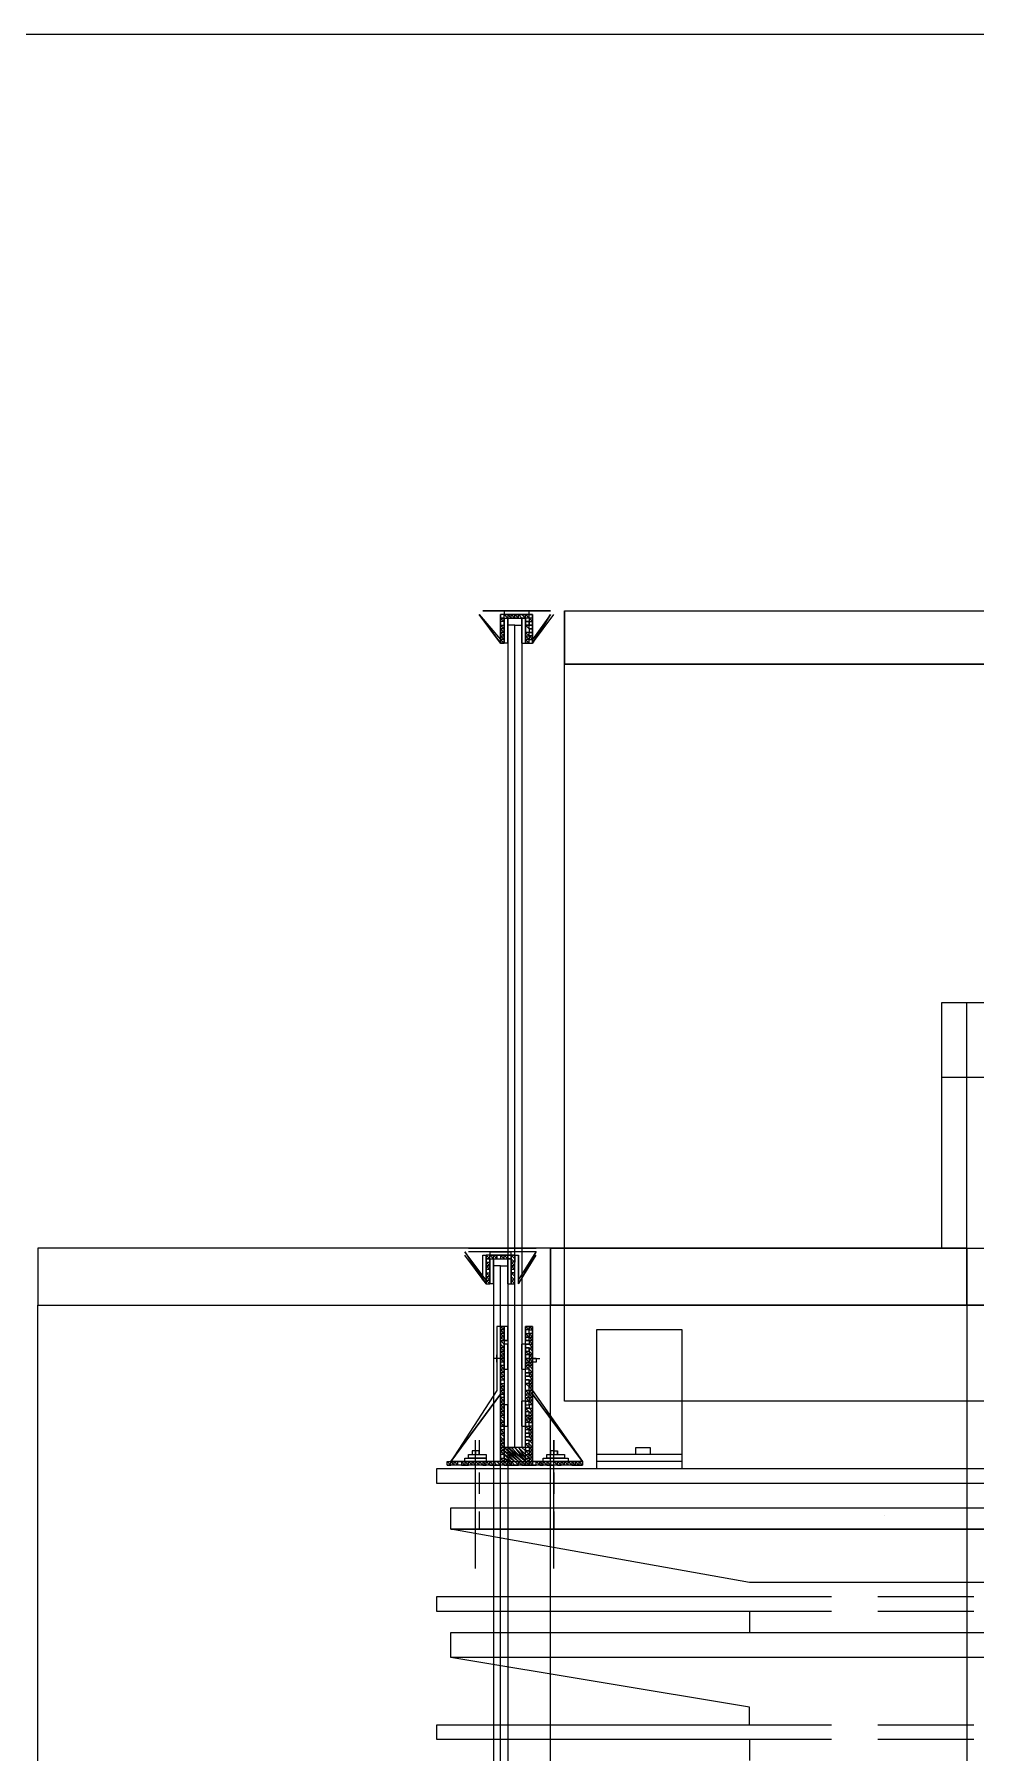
# Model space of a CAD drawing. Header units: millimetres. Extents: x 182 to 575, y -105 to 95.
# Drawn here: x 275.285 to 276.544, y 74.274 to 76.573 of the extents above; entities that cross this region are included whole.
import ezdxf

# ---------------------------------------------------------------- set-up
doc = ezdxf.new("R2010")
doc.units = ezdxf.units.MM
doc.header["$MEASUREMENT"] = 0
doc.layers.add('PDF_Geometry', color=7, linetype='Continuous')

msp = doc.modelspace()

# ---------------------------------------------------------------- linework, layer by layer
at = {"layer": 'PDF_Geometry', "lineweight": 20}
for points in [[(277.6802, 76.5729), (272.985, 76.5729)], [(275.9088, 75.7967), (275.9088, 75.7967)], [(275.9754, 75.7967), (275.9516, 75.7634), (275.9516, 75.7967), (275.9516, 75.7586), (275.9802, 75.7967)], [(275.9516, 75.7967), (275.9516, 75.7967)], [(275.8612, 74.9443), (275.885, 74.9062), (275.885, 74.9396), (275.8897, 74.9396), (275.8897, 74.9015), (275.8612, 74.9396)], [(275.8659, 74.9491), (275.9088, 74.9491), (275.9564, 74.9491)], [(275.8659, 74.9443), (275.8659, 74.9443)], [(275.9278, 74.9015), (275.9278, 74.9396), (275.9326, 74.9396), (275.9326, 74.9062), (275.9564, 74.9443), (275.9088, 74.9443), (275.8659, 74.9443)], [(275.9564, 74.9443), (275.9564, 74.9443)], [(276.5326, 74.9491), (276.5326, 74.8729)], [(275.9326, 74.9015), (275.9564, 74.9396)], [(275.904, 74.8443), (275.904, 74.7586), (275.8421, 74.6634), (275.9088, 74.7539), (275.9088, 74.8443), (275.9135, 74.8443), (275.9135, 74.8253), (275.9183, 74.8253), (275.9183, 74.8443)], [(275.9088, 74.8443), (275.9135, 74.8443)], [(275.9183, 74.8443), (275.9183, 74.8443)], [(275.9516, 74.8015), (275.9516, 74.8062), (275.9516, 74.8015)], [(275.9135, 74.8015), (275.8992, 74.8015)], [(275.9421, 74.8015), (275.9612, 74.8015)], [(275.9516, 74.8015), (275.9516, 74.7967), (275.9516, 74.8015)], [(275.9564, 74.8015), (275.9516, 74.8015), (275.9564, 74.8015)], [(275.9373, 74.6634), (275.9135, 74.6824), (275.9326, 74.6634), (275.9135, 74.6777), (275.9278, 74.6634), (275.9135, 74.6777)], [(275.9278, 74.6634), (275.9135, 74.6729), (275.9231, 74.6634), (275.9135, 74.6681), (275.9231, 74.6634)], [(275.9135, 74.6681), (275.9183, 74.6634), (275.9135, 74.6634)], [(275.9278, 74.6824), (275.9421, 74.6634), (275.9231, 74.6824), (275.9421, 74.6634), (275.9183, 74.6824), (275.9373, 74.6634), (275.9183, 74.6824)], [(275.9326, 74.6824), (275.9421, 74.6681), (275.9278, 74.6824), (275.9421, 74.6681)], [(275.9421, 74.6729), (275.9326, 74.6824), (275.9421, 74.6729)], [(275.9421, 74.6824), (275.9421, 74.6777), (275.9373, 74.6824), (275.9421, 74.6777)], [(276.2421, 74.4824), (275.8231, 74.4824), (275.8231, 74.4634), (276.2421, 74.4634)], [(276.2421, 74.311), (275.8231, 74.311), (275.8231, 74.292), (276.2421, 74.292)]]:
    msp.add_lwpolyline(points, dxfattribs=at)
for points in [[(275.8802, 75.7967), (275.9088, 75.7634), (275.9088, 75.7967), (275.9088, 75.7586)], [(275.885, 75.8015), (275.9278, 75.8015)], [(275.9135, 75.7586), (275.9135, 75.792), (275.9421, 75.792), (275.9421, 75.7586), (275.9516, 75.7586), (275.9516, 75.7967), (275.9088, 75.7967), (275.9088, 75.7586)], [(275.9135, 75.792), (275.9183, 75.792), (275.9183, 75.7586), (275.9135, 75.7586)], [(275.9754, 75.8015), (275.9278, 75.8015)], [(275.9421, 75.792), (275.9373, 75.792), (275.9373, 75.7586), (275.9421, 75.7586)], [(275.2897, 74.9491), (275.2897, 74.8729), (276.5326, 74.8729), (276.5326, 74.9491)], [(275.8945, 74.9015), (275.8945, 74.9348), (275.9231, 74.9348), (275.9231, 74.9015), (275.9278, 74.9015), (275.9278, 74.9396), (275.8897, 74.9396), (275.8897, 74.9015)], [(275.8945, 74.9348), (275.8992, 74.9348), (275.8992, 74.9015), (275.8945, 74.9015)], [(275.9231, 74.9348), (275.9183, 74.9348), (275.9183, 74.9015), (275.9231, 74.9015)], [(275.8421, 74.6634), (275.9088, 74.7539), (275.9088, 74.8443), (275.9135, 74.8443), (275.9135, 74.8253), (275.9183, 74.8253), (275.9183, 74.8443), (275.9135, 74.8443), (275.9088, 74.8443), (275.904, 74.8443), (275.904, 74.7586)], [(275.9516, 74.7539), (275.9516, 74.8443), (275.9421, 74.8443), (275.9421, 74.8253), (275.9421, 74.8443), (275.9516, 74.8443), (275.9516, 74.7586), (276.0183, 74.6634)], [(275.904, 74.8015), (275.904, 74.8062), (275.904, 74.8015), (275.904, 74.7967), (275.904, 74.8015), (275.904, 74.7967)], [(275.9183, 74.8205), (275.9135, 74.8205), (275.9135, 74.7872), (275.9183, 74.7872)], [(275.9421, 74.8205), (275.9373, 74.8205), (275.9373, 74.7872), (275.9421, 74.7872)], [(275.9564, 74.8015), (275.9564, 74.7967), (275.9516, 74.7967), (275.9516, 74.8015)], [(275.9088, 74.7539), (275.9088, 74.6634), (275.8421, 74.6634)], [(275.9183, 74.7396), (275.9135, 74.7396), (275.9135, 74.711), (275.9183, 74.711)], [(275.9421, 74.7443), (275.9373, 74.7443), (275.9373, 74.711), (275.9421, 74.711)], [(275.9516, 74.7539), (276.0183, 74.6634), (275.9516, 74.6634)], [(275.9421, 74.6824), (275.9135, 74.6824), (275.9135, 74.6634), (275.9421, 74.6634)], [(276.0183, 74.6634), (276.0183, 74.6586), (275.8373, 74.6586), (275.8373, 74.6634)], [(275.8421, 74.6015), (277.4659, 74.6015), (277.4659, 74.5729), (275.8421, 74.5729)], [(277.4659, 74.5729), (277.4659, 74.5015), (276.2421, 74.5015), (275.8421, 74.5729)]]:
    msp.add_lwpolyline(points, close=True, dxfattribs=at)
at = {"layer": 'PDF_Geometry', "lineweight": 13}
for points in [[(275.8802, 75.7967), (275.9088, 75.7586), (275.9088, 75.7967), (275.9088, 75.7586)], [(275.885, 75.8015), (275.9278, 75.8015)], [(275.9469, 75.7967), (275.9469, 75.8015), (275.9135, 75.8015), (275.9135, 75.7967)], [(277.3421, 75.8015), (277.3421, 75.7301), (275.9945, 75.7301), (275.9945, 75.8015)], [(275.9183, 74.6824), (275.9278, 74.6824), (275.9278, 75.7824), (275.9183, 75.7824)], [(275.9183, 74.6824), (275.9278, 74.6824), (275.9278, 75.7824), (275.9183, 75.7824)], [(275.9373, 74.6824), (275.9278, 74.6824), (275.9278, 75.7824), (275.9373, 75.7824)], [(275.9373, 74.6824), (275.9278, 74.6824), (275.9278, 75.7824), (275.9373, 75.7824)], [(275.9469, 75.7872), (275.9469, 75.7824), (275.9516, 75.7824), (275.9469, 75.7824), (275.9469, 75.7872), (275.9421, 75.7872)], [(275.9088, 75.7634), (275.9135, 75.7586), (275.9135, 75.7634)], [(275.9945, 75.7301), (277.3421, 75.7301), (277.3421, 74.7443), (275.9945, 74.7443)], [(275.9088, 74.9491), (275.8659, 74.9491)], [(275.9231, 74.9396), (275.9231, 74.9443), (275.8945, 74.9443), (275.8945, 74.9396)], [(277.3231, 74.9491), (277.3231, 74.8729), (275.9754, 74.8729), (275.9754, 74.9491)], [(275.8945, 74.9396), (275.8992, 74.9348), (275.8992, 74.9396)], [(275.8992, 73.8301), (275.9088, 73.8301), (275.9088, 74.9253), (275.8992, 74.9253)], [(275.8992, 73.8301), (275.9088, 73.8301), (275.9088, 74.9253), (275.8992, 74.9253)], [(275.9183, 73.8301), (275.9088, 73.8301), (275.9088, 74.9253), (275.9183, 74.9253)], [(275.9183, 73.8301), (275.9088, 73.8301), (275.9088, 74.9253), (275.9183, 74.9253)], [(275.9135, 74.9396), (275.9183, 74.9348), (275.9183, 74.9396)], [(275.9231, 74.9396), (275.9278, 74.9396), (275.9278, 74.9348)], [(275.9231, 74.9301), (275.9278, 74.9253), (275.9278, 74.9301)], [(275.9278, 74.9348), (275.9278, 74.9301)], [(275.9231, 74.9158), (275.9278, 74.9158)], [(275.9231, 74.9062), (275.9278, 74.9015), (275.9278, 74.9062)], [(275.2897, 74.8729), (276.5326, 74.8729), (276.5326, 73.892), (275.2897, 73.892)], [(275.9754, 74.8729), (277.3231, 74.8729), (277.3231, 73.892), (275.9754, 73.892)], [(275.9088, 74.8443), (275.9135, 74.8443), (275.9135, 74.6634), (275.9421, 74.6634), (275.9421, 74.8443), (275.9516, 74.8443), (275.9516, 74.6586), (275.9088, 74.6586)], [(276.0183, 74.6634), (275.9516, 74.7539), (275.9516, 74.8443), (275.9421, 74.8443), (275.9421, 74.8253), (275.9421, 74.8443), (275.9516, 74.8443), (275.9516, 74.7586)], [(275.9516, 74.7539), (275.9516, 74.8443), (275.9421, 74.8443), (275.9421, 74.8253), (275.9421, 74.8443), (275.9516, 74.8443), (275.9516, 74.7586), (276.0183, 74.6634)], [(275.9516, 74.7539), (275.9516, 74.8443), (275.9421, 74.8443), (275.9421, 74.8253), (275.9421, 74.8443), (275.9516, 74.8443), (275.9516, 74.7539), (276.0183, 74.6634)], [(275.8897, 74.6681), (275.8897, 74.6634), (275.8612, 74.6634), (275.8612, 74.6681)], [(275.8897, 74.6729), (275.8897, 74.6681), (275.8659, 74.6681), (275.8659, 74.6729)], [(275.9993, 74.6681), (275.9993, 74.6634), (275.9659, 74.6634), (275.9659, 74.6681)], [(275.9945, 74.6729), (275.9945, 74.6681), (275.9707, 74.6681), (275.9707, 74.6729)], [(276.0897, 74.6824), (276.1088, 74.6824), (276.1088, 74.6729), (276.0897, 74.6729)]]:
    msp.add_lwpolyline(points, close=True, dxfattribs=at)
for points in [[(275.9088, 75.792), (275.9135, 75.792), (275.9135, 75.7967), (275.9088, 75.7967), (275.9088, 75.7586), (275.8802, 75.7967)], [(275.9754, 75.8015), (275.9278, 75.8015), (275.9754, 75.8015), (275.9278, 75.8015), (275.885, 75.8015)], [(275.9088, 75.7967), (275.9088, 75.7967)], [(275.9088, 75.792), (275.9088, 75.792)], [(275.9135, 75.792), (275.9088, 75.792), (275.9135, 75.7872)], [(275.9183, 75.792), (275.9135, 75.7967), (275.9183, 75.7967), (275.9183, 75.792), (275.9231, 75.792), (275.9183, 75.7967)], [(275.9135, 75.792), (275.9135, 75.792)], [(275.9135, 75.792), (275.9135, 75.792)], [(275.9183, 75.7967), (275.9183, 75.7967)], [(275.9183, 75.792), (275.9183, 75.792)], [(275.9326, 75.792), (275.9278, 75.792), (275.9278, 75.7967), (275.9231, 75.7967), (275.9278, 75.792), (275.9231, 75.792), (275.9231, 75.7967)], [(275.9278, 75.7967), (275.9326, 75.792), (275.9326, 75.7967), (275.9373, 75.792), (275.9421, 75.792), (275.9373, 75.7967)], [(275.9278, 75.7967), (275.9278, 75.7967)], [(275.9278, 75.7967), (275.9278, 75.7967)], [(275.9278, 75.792), (275.9278, 75.792)], [(275.9326, 75.7967), (275.9326, 75.7967)], [(275.9373, 75.7967), (275.9373, 75.7967)], [(275.9373, 75.7967), (275.9373, 75.7967)], [(275.9373, 75.7967), (275.9373, 75.7967)], [(275.9373, 75.792), (275.9373, 75.792)], [(275.9516, 75.792), (275.9469, 75.792), (275.9421, 75.7967), (275.9469, 75.792), (275.9469, 75.7872), (275.9516, 75.7872), (275.9469, 75.792), (275.9469, 75.7967)], [(275.9469, 75.792), (275.9421, 75.792), (275.9421, 75.7967)], [(275.9516, 75.7967), (275.9469, 75.7967), (275.9516, 75.7967)], [(275.9469, 75.7967), (275.9469, 75.7967)], [(275.9516, 75.7967), (275.9516, 75.7586), (275.9754, 75.7967), (275.9516, 75.7586), (275.9516, 75.7967), (275.9516, 75.7586), (275.9802, 75.7967)], [(275.9516, 75.792), (275.9516, 75.792)], [(275.9945, 75.8015), (275.9945, 75.7301)], [(275.9135, 75.7824), (275.9135, 75.7872), (275.9088, 75.7872), (275.9088, 75.7824), (275.9135, 75.7824), (275.9135, 75.7777), (275.9088, 75.7824)], [(275.9135, 75.7777), (275.9135, 75.7729), (275.9135, 75.7777), (275.9088, 75.7777), (275.9135, 75.7729)], [(275.9088, 75.7729), (275.9135, 75.7681), (275.9135, 75.7729), (275.9088, 75.7729), (275.9088, 75.7681), (275.9135, 75.7681), (275.9135, 75.7634), (275.9088, 75.7681)], [(275.9135, 75.7872), (275.9135, 75.7872)], [(275.9135, 75.7872), (275.9135, 75.7872)], [(275.9421, 75.7824), (275.9469, 75.7777), (275.9516, 75.7777), (275.9469, 75.7777), (275.9469, 75.7824), (275.9421, 75.7824), (275.9469, 75.7824)], [(275.9469, 75.7777), (275.9469, 75.7729), (275.9516, 75.7729), (275.9469, 75.7729), (275.9421, 75.7729), (275.9469, 75.7681), (275.9516, 75.7681), (275.9469, 75.7681), (275.9469, 75.7729), (275.9421, 75.7729)], [(275.9421, 75.7777), (275.9421, 75.7777)], [(275.9469, 75.7872), (275.9469, 75.7872)], [(275.9469, 75.7777), (275.9469, 75.7777)], [(275.9088, 75.7634), (275.9088, 75.7634)], [(275.9088, 75.7586), (275.9088, 75.7586)], [(275.9135, 75.7586), (275.9088, 75.7586)], [(275.9135, 75.7586), (275.9135, 75.7586)], [(275.9469, 75.7634), (275.9421, 75.7681), (275.9469, 75.7681), (275.9469, 75.7634), (275.9516, 75.7634), (275.9469, 75.7681)], [(275.9421, 75.7681), (275.9421, 75.7681)], [(275.9469, 75.7586), (275.9421, 75.7586), (275.9469, 75.7586), (275.9469, 75.7634), (275.9421, 75.7634), (275.9469, 75.7586), (275.9516, 75.7586)], [(275.9469, 75.7586), (275.9469, 75.7586)], [(275.9516, 75.7681), (275.9516, 75.7681)], [(275.9516, 75.7634), (275.9516, 75.7634)], [(275.8897, 74.9396), (275.8945, 74.9348), (275.8945, 74.9396), (275.8897, 74.9396), (275.8897, 74.9062), (275.8612, 74.9443), (275.8897, 74.9015), (275.8897, 74.9396), (275.8897, 74.9015), (275.8612, 74.9396)], [(275.8659, 74.9491), (275.9088, 74.9491), (275.9564, 74.9491), (275.9088, 74.9491), (275.9564, 74.9491)], [(275.8659, 74.9443), (275.8659, 74.9443)], [(275.8659, 74.9443), (275.8659, 74.9443)], [(275.8659, 74.9443), (275.8659, 74.9443)], [(275.9326, 74.9396), (275.9326, 74.9062), (275.9564, 74.9443), (275.9326, 74.9015), (275.9326, 74.9396), (275.9326, 74.9015), (275.9564, 74.9396)], [(275.9564, 74.9443), (275.9564, 74.9443)], [(275.9754, 74.9491), (275.9754, 74.8729)], [(275.8897, 74.9396), (275.8897, 74.9396)], [(275.8897, 74.9301), (275.8897, 74.9253), (275.8945, 74.9253), (275.8897, 74.9301), (275.8945, 74.9301), (275.8945, 74.9348), (275.8897, 74.9348), (275.8945, 74.9348)], [(275.8897, 74.9348), (275.8897, 74.9348)], [(275.8897, 74.9348), (275.8897, 74.9348)], [(275.8945, 74.9253), (275.8897, 74.9253), (275.8945, 74.9205)], [(275.8945, 74.9158), (275.8945, 74.9205), (275.8897, 74.9205), (275.8897, 74.9158), (275.8945, 74.9158), (275.8945, 74.911), (275.8897, 74.9158), (275.8897, 74.911), (275.8945, 74.911), (275.8945, 74.9062), (275.8897, 74.911), (275.8897, 74.9062), (275.8945, 74.9062), (275.8945, 74.9015), (275.8897, 74.9062), (275.8897, 74.9015), (275.8945, 74.9015)], [(275.8945, 74.9396), (275.8945, 74.9396)], [(275.8945, 74.9301), (275.8945, 74.9301)], [(275.8945, 74.9253), (275.8945, 74.9253)], [(275.8945, 74.9205), (275.8945, 74.9205)], [(275.904, 74.9348), (275.8992, 74.9396), (275.904, 74.9396), (275.904, 74.9348), (275.904, 74.9396)], [(275.8992, 74.9396), (275.8992, 74.9396)], [(275.8992, 74.9348), (275.8992, 74.9348)], [(275.9088, 74.9396), (275.904, 74.9396), (275.9088, 74.9396), (275.9135, 74.9348), (275.9135, 74.9396), (275.9088, 74.9396), (275.9088, 74.9348)], [(275.904, 74.9396), (275.904, 74.9396)], [(275.9088, 74.9396), (275.9088, 74.9396)], [(275.9088, 74.9396), (275.9088, 74.9396)], [(275.9088, 74.9348), (275.9088, 74.9348)], [(275.9088, 74.9348), (275.9088, 74.9348)], [(275.9135, 74.9396), (275.9135, 74.9396)], [(275.9135, 74.9348), (275.9135, 74.9348)], [(275.9231, 74.9348), (275.9231, 74.9396), (275.9183, 74.9396), (275.9231, 74.9396), (275.9231, 74.9348), (275.9278, 74.9301)], [(275.9183, 74.9348), (275.9183, 74.9348)], [(275.9231, 74.9348), (275.9231, 74.9348)], [(275.9231, 74.9301), (275.9231, 74.9301)], [(275.9231, 74.9253), (275.9231, 74.9253)], [(275.9231, 74.9253), (275.9278, 74.9205), (275.9278, 74.9253), (275.9231, 74.9253), (275.9278, 74.9253)], [(275.9278, 74.9205), (275.9231, 74.9205)], [(275.9231, 74.9205), (275.9231, 74.9205)], [(275.9278, 74.9253), (275.9278, 74.9253)], [(275.9278, 74.9205), (275.9278, 74.9205)], [(275.9278, 74.9205), (275.9278, 74.9205)], [(275.8897, 74.9015), (275.8897, 74.9015)], [(275.9231, 74.911), (275.9278, 74.9062), (275.9278, 74.911), (275.9231, 74.9158)], [(275.9231, 74.911), (275.9231, 74.911)], [(275.9231, 74.911), (275.9231, 74.911)], [(275.9231, 74.9015), (275.9231, 74.9015)], [(275.9231, 74.9015), (275.9231, 74.9015)], [(275.9278, 74.9158), (275.9278, 74.9158)], [(275.9278, 74.9158), (275.9278, 74.9158)], [(275.9278, 74.911), (275.9278, 74.911)], [(275.9278, 74.911), (275.9278, 74.911)], [(275.9278, 74.911), (275.9278, 74.911)], [(275.9278, 74.9062), (275.9278, 74.9062)], [(275.9278, 74.9015), (275.9278, 74.9015)], [(275.8421, 74.6634), (275.9088, 74.6634), (275.9088, 74.7539), (275.9088, 74.8443), (275.9135, 74.8443), (275.9135, 74.8253), (275.9183, 74.8253), (275.9183, 74.8443), (275.9183, 74.8253), (275.9135, 74.8253), (275.9135, 74.8443), (275.9088, 74.8443), (275.9088, 74.7539), (275.8421, 74.6634), (275.9088, 74.7539), (275.9088, 74.8443), (275.9135, 74.8443), (275.9088, 74.8443)], [(275.904, 74.8443), (275.904, 74.7586), (275.8421, 74.6634), (275.9088, 74.7539)], [(276.1516, 74.6539), (276.1516, 74.8396), (276.0373, 74.8396), (276.0373, 74.6539)], [(275.8754, 74.5205), (275.8754, 74.692)], [(275.8802, 74.692), (275.8802, 74.6729)], [(275.9802, 74.5205), (275.9802, 74.692), (275.9802, 74.6729), (275.9802, 74.6777), (275.985, 74.6777), (275.985, 74.6729), (275.985, 74.6777)], [(275.8754, 74.6777), (275.8707, 74.6777), (275.8707, 74.6729)], [(275.8802, 74.6777), (275.8802, 74.6729), (275.8802, 74.6777), (275.8754, 74.6777), (275.8754, 74.6729)], [(275.9802, 74.6777), (275.9754, 74.6777), (275.9754, 74.6729)], [(276.1516, 74.6729), (276.0373, 74.6729)], [(275.8802, 74.6586), (275.8802, 74.6586)], [(275.8802, 74.6491), (275.8802, 74.6205)], [(275.9802, 74.6586), (275.9802, 74.6586)], [(275.9802, 74.6491), (275.9802, 74.6205)], [(276.1516, 74.6634), (276.0373, 74.6634)], [(275.8802, 74.611), (275.8802, 74.611)], [(275.8802, 74.5967), (275.8802, 74.5729)], [(275.9802, 74.611), (275.9802, 74.611)], [(275.9802, 74.5967), (275.9802, 74.5729)], [(276.4231, 74.592), (276.4231, 74.592)], [(276.3516, 74.4824), (276.2421, 74.4824)], [(276.5421, 74.4824), (276.4135, 74.4824)], [(276.2421, 74.4634), (276.3516, 74.4634)], [(276.4135, 74.4634), (276.5421, 74.4634)], [(276.3516, 74.311), (276.2421, 74.311)], [(276.5421, 74.311), (276.4135, 74.311)], [(276.2421, 74.292), (276.3516, 74.292)], [(276.4135, 74.292), (276.5421, 74.292)]]:
    msp.add_lwpolyline(points, dxfattribs=at)
at = {"layer": 'PDF_Geometry', "lineweight": 0}
for points in [[(275.9469, 75.8015), (275.9278, 75.8015), (275.9135, 75.8015), (275.9278, 75.8015)], [(275.9469, 75.7967), (275.9278, 75.7967), (275.9135, 75.7967), (275.9278, 75.7967)], [(275.9231, 74.9443), (275.9088, 74.9443), (275.8945, 74.9443), (275.9088, 74.9443), (275.9231, 74.9443), (275.9088, 74.9443), (275.8945, 74.9443), (275.9088, 74.9443)], [(275.9135, 74.8205), (275.9135, 74.7872)], [(275.9183, 74.8205), (275.9183, 74.7872)], [(275.9421, 74.8205), (275.9421, 74.7872)], [(275.9135, 74.7396), (275.9135, 74.711)], [(275.9183, 74.7396), (275.9183, 74.711)], [(275.9421, 74.7443), (275.9421, 74.711)], [(275.8421, 74.4348), (277.3231, 74.4348), (277.3231, 74.4015), (275.8421, 74.4015)]]:
    msp.add_lwpolyline(points, close=True, dxfattribs=at)
for points in [[(275.9135, 75.7586), (275.9135, 75.792), (275.9135, 75.7586)], [(275.9183, 75.7586), (275.9183, 75.792), (275.9183, 75.7586)], [(275.9373, 75.7586), (275.9373, 75.792)], [(275.9421, 75.7586), (275.9421, 75.792), (275.9421, 75.7586), (275.9421, 75.792)], [(276.4992, 74.9491), (276.4992, 75.2777), (277.3278, 75.2777)], [(276.5326, 74.9491), (276.5326, 75.2777)], [(276.4992, 75.1777), (277.3278, 75.1777)], [(275.8945, 74.9015), (275.8945, 74.9348), (275.8945, 74.9015)], [(275.8992, 74.9015), (275.8992, 74.9348), (275.8992, 74.9015)], [(275.9183, 74.9015), (275.9183, 74.9348)], [(275.9231, 74.9015), (275.9231, 74.9348), (275.9231, 74.9015), (275.9231, 74.9348)], [(275.9373, 74.7872), (275.9373, 74.8205)], [(275.9421, 74.7872), (275.9421, 74.8205)], [(275.9373, 74.711), (275.9373, 74.7443)], [(275.9421, 74.711), (275.9421, 74.7443)], [(276.0183, 74.6539), (275.8373, 74.6539)], [(276.2421, 74.5015), (275.8421, 74.5729), (275.8421, 74.6015), (277.2231, 74.6015)], [(276.2421, 74.4634), (276.2421, 74.4348)], [(276.2421, 74.311), (276.2421, 74.3348), (275.8421, 74.4015), (275.8421, 74.4348), (277.2231, 74.4348)], [(276.2421, 74.292), (276.2421, 74.2634)]]:
    msp.add_lwpolyline(points, dxfattribs=at)
at = {"layer": 'PDF_Geometry', "color": 8, "lineweight": 13, "true_color": 0x808080}
for points in [[(275.9088, 74.8443), (275.9135, 74.8396), (275.9135, 74.8443)], [(275.9088, 74.8443), (275.9088, 74.8443)], [(275.9088, 74.8396), (275.9088, 74.8396)], [(275.9088, 74.8396), (275.9088, 74.8396)], [(275.9088, 74.8348), (275.9088, 74.8348)], [(275.9088, 74.8348), (275.9088, 74.8348)], [(275.9088, 74.8253), (275.9135, 74.8253), (275.9088, 74.8301), (275.9088, 74.8348)], [(275.9135, 74.8301), (275.9088, 74.8301), (275.9135, 74.8253), (275.9135, 74.8205), (275.9088, 74.8253), (275.9088, 74.8205), (275.9135, 74.8158), (275.9135, 74.8205)], [(275.9088, 74.8301), (275.9088, 74.8301)], [(275.9135, 74.8443), (275.9135, 74.8443)], [(275.9135, 74.8348), (275.9135, 74.8348)], [(275.9135, 74.8301), (275.9135, 74.8301)], [(275.9469, 74.8443), (275.9469, 74.8396), (275.9516, 74.8396), (275.9516, 74.8348), (275.9469, 74.8348), (275.9469, 74.8396), (275.9421, 74.8443)], [(275.9469, 74.8301), (275.9421, 74.8301), (275.9469, 74.8301), (275.9516, 74.8253), (275.9469, 74.8253), (275.9469, 74.8301), (275.9421, 74.8348), (275.9469, 74.8348), (275.9469, 74.8301), (275.9516, 74.8301), (275.9469, 74.8348), (275.9469, 74.8396), (275.9421, 74.8396)], [(275.9516, 74.8396), (275.9469, 74.8443), (275.9516, 74.8443)], [(275.9516, 74.8443), (275.9516, 74.8443)], [(275.9516, 74.8348), (275.9516, 74.8348)], [(275.9516, 74.8253), (275.9516, 74.8301)], [(275.9088, 74.8205), (275.9088, 74.8205)], [(275.9135, 74.8158), (275.9088, 74.8158), (275.9088, 74.8205)], [(275.9135, 74.811), (275.9088, 74.8158), (275.9088, 74.811), (275.9135, 74.811), (275.9135, 74.8062), (275.9088, 74.811), (275.9088, 74.8062), (275.9135, 74.8062), (275.9135, 74.8015), (275.9088, 74.8062), (275.9088, 74.8015), (275.9135, 74.8015), (275.9135, 74.7967), (275.9088, 74.8015)], [(275.9088, 74.8062), (275.9088, 74.8062)], [(275.9135, 74.8253), (275.9135, 74.8253)], [(275.9135, 74.8205), (275.9135, 74.8205)], [(275.9135, 74.8205), (275.9135, 74.8205)], [(275.9135, 74.8158), (275.9135, 74.8158)], [(275.9135, 74.811), (275.9135, 74.811)], [(275.9135, 74.811), (275.9135, 74.811)], [(275.9516, 74.811), (275.9469, 74.8158), (275.9516, 74.8158), (275.9469, 74.8205), (275.9421, 74.8205), (275.9469, 74.8205)], [(275.9469, 74.811), (275.9469, 74.8158), (275.9421, 74.8158), (275.9469, 74.8158), (275.9469, 74.811), (275.9516, 74.8062), (275.9469, 74.8062), (275.9421, 74.811), (275.9469, 74.811), (275.9469, 74.8062), (275.9516, 74.8062)], [(275.9469, 74.8062), (275.9469, 74.8015), (275.9516, 74.8015), (275.9469, 74.8062), (275.9421, 74.8062)], [(275.9469, 74.8205), (275.9469, 74.8205)], [(275.9469, 74.8205), (275.9469, 74.8205)], [(275.9469, 74.811), (275.9469, 74.811)], [(275.9469, 74.811), (275.9469, 74.811)], [(275.9516, 74.811), (275.9516, 74.811)], [(275.9516, 74.811), (275.9516, 74.811)], [(275.9088, 74.8015), (275.9088, 74.8015)], [(275.9135, 74.792), (275.9135, 74.7967), (275.9088, 74.7967)], [(275.9088, 74.7967), (275.9088, 74.7967)], [(275.9088, 74.7967), (275.9088, 74.7967)], [(275.9088, 74.7967), (275.9088, 74.7967)], [(275.9088, 74.792), (275.9088, 74.792)], [(275.9135, 74.7872), (275.9088, 74.7872), (275.9088, 74.792)], [(275.9135, 74.7824), (275.9088, 74.7824), (275.9088, 74.7872)], [(275.9135, 74.7777), (275.9088, 74.7824), (275.9088, 74.7777), (275.9135, 74.7777), (275.9135, 74.7729), (275.9088, 74.7777), (275.9088, 74.7729), (275.9135, 74.7729), (275.9135, 74.7681)], [(275.9135, 74.8015), (275.9135, 74.8015)], [(275.9135, 74.792), (275.9135, 74.792)], [(275.9135, 74.7824), (275.9135, 74.7824)], [(275.9516, 74.792), (275.9469, 74.792), (275.9469, 74.7967), (275.9421, 74.8015)], [(275.9516, 74.7824), (275.9469, 74.7824), (275.9469, 74.7872), (275.9516, 74.7824), (275.9516, 74.7872), (275.9469, 74.792), (275.9421, 74.7967), (275.9469, 74.7967), (275.9516, 74.792), (275.9516, 74.7967)], [(275.9469, 74.7872), (275.9421, 74.7872)], [(275.9516, 74.8015), (275.9516, 74.8015)], [(275.9516, 74.7967), (275.9516, 74.7967)], [(275.9516, 74.7872), (275.9516, 74.7872)], [(275.9088, 74.7729), (275.9088, 74.7729)], [(275.9135, 74.7634), (275.9135, 74.7586), (275.9135, 74.7634), (275.9088, 74.7634), (275.9088, 74.7681)], [(275.9088, 74.7634), (275.9088, 74.7634)], [(275.9135, 74.7586), (275.9088, 74.7634)], [(275.9088, 74.7634), (275.9088, 74.7634)], [(275.9088, 74.7586), (275.9088, 74.7586)], [(275.9135, 74.7777), (275.9135, 74.7777)], [(275.9135, 74.7777), (275.9135, 74.7777)], [(275.9135, 74.7729), (275.9135, 74.7729)], [(275.9135, 74.7681), (275.9135, 74.7681)], [(275.9135, 74.7681), (275.9135, 74.7681)], [(275.9421, 74.7681), (275.9469, 74.7634), (275.9516, 74.7634), (275.9469, 74.7681), (275.9469, 74.7729), (275.9421, 74.7729), (275.9469, 74.7729), (275.9469, 74.7681), (275.9516, 74.7681), (275.9469, 74.7729), (275.9516, 74.7729), (275.9469, 74.7777), (275.9421, 74.7777), (275.9469, 74.7777)], [(275.9469, 74.7681), (275.9421, 74.7681), (275.9469, 74.7681), (275.9469, 74.7634), (275.9516, 74.7586), (275.9469, 74.7586), (275.9469, 74.7634)], [(275.9516, 74.7539), (275.9469, 74.7586), (275.9421, 74.7586), (275.9469, 74.7586), (275.9469, 74.7539), (275.9516, 74.7491), (275.9516, 74.7539), (275.9469, 74.7539), (275.9421, 74.7586)], [(275.9516, 74.7777), (275.9516, 74.7777)], [(275.9516, 74.7681), (275.9516, 74.7681)], [(275.9516, 74.7634), (275.9516, 74.7634)], [(275.9516, 74.7586), (275.9516, 74.7586)], [(275.9135, 74.7491), (275.9135, 74.7539), (275.9088, 74.7539), (275.9135, 74.7539)], [(275.9088, 74.7539), (275.9088, 74.7539)], [(275.9088, 74.7539), (275.9088, 74.7539)], [(275.9088, 74.7491), (275.9088, 74.7491)], [(275.9088, 74.7396), (275.9135, 74.7348), (275.9135, 74.7396), (275.9088, 74.7396), (275.9088, 74.7443), (275.9135, 74.7396), (275.9135, 74.7443), (275.9088, 74.7443), (275.9088, 74.7491)], [(275.9088, 74.7396), (275.9088, 74.7396)], [(275.9135, 74.7205), (275.9135, 74.7158), (275.9088, 74.7205), (275.9088, 74.7253), (275.9135, 74.7205), (275.9135, 74.7253), (275.9088, 74.7253), (275.9088, 74.7301), (275.9135, 74.7253), (275.9135, 74.7301), (275.9088, 74.7301), (275.9088, 74.7348)], [(275.9135, 74.7491), (275.9135, 74.7491)], [(275.9135, 74.7443), (275.9135, 74.7443)], [(275.9135, 74.7396), (275.9135, 74.7396)], [(275.9135, 74.7348), (275.9135, 74.7348)], [(275.9516, 74.7491), (275.9469, 74.7491), (275.9469, 74.7539), (275.9421, 74.7539), (275.9469, 74.7491), (275.9516, 74.7443), (275.9469, 74.7443), (275.9421, 74.7491), (275.9469, 74.7491), (275.9469, 74.7443), (275.9516, 74.7396), (275.9469, 74.7396), (275.9469, 74.7443), (275.9421, 74.7443), (275.9469, 74.7443)], [(275.9421, 74.7396), (275.9469, 74.7396), (275.9469, 74.7348), (275.9516, 74.7348), (275.9516, 74.7396)], [(275.9469, 74.7301), (275.9516, 74.7301), (275.9469, 74.7348), (275.9421, 74.7348), (275.9469, 74.7348)], [(275.9516, 74.7158), (275.9516, 74.711), (275.9469, 74.711), (275.9469, 74.7158), (275.9421, 74.7205), (275.9469, 74.7205), (275.9469, 74.7158), (275.9516, 74.7158), (275.9469, 74.7205), (275.9469, 74.7253), (275.9421, 74.7253), (275.9469, 74.7253), (275.9516, 74.7253), (275.9469, 74.7301), (275.9421, 74.7348)], [(275.9469, 74.7396), (275.9469, 74.7396)], [(275.9469, 74.7396), (275.9469, 74.7396)], [(275.9469, 74.7396), (275.9469, 74.7396)], [(275.9516, 74.7539), (275.9516, 74.7539)], [(275.9516, 74.7443), (275.9516, 74.7443)], [(275.9516, 74.7348), (275.9516, 74.7348)], [(275.9088, 74.7301), (275.9088, 74.7301)], [(275.9088, 74.7205), (275.9088, 74.7205)], [(275.9088, 74.7205), (275.9088, 74.7205)], [(275.9088, 74.7158), (275.9088, 74.7158)], [(275.9088, 74.7158), (275.9088, 74.7158)], [(275.9135, 74.7253), (275.9135, 74.7253)], [(275.9135, 74.7205), (275.9135, 74.7205)], [(275.9469, 74.7205), (275.9516, 74.7205), (275.9469, 74.7253), (275.9469, 74.7301), (275.9421, 74.7301)], [(275.9516, 74.7205), (275.9469, 74.7205), (275.9421, 74.7253)], [(275.9516, 74.7015), (275.9469, 74.7015), (275.9469, 74.7062), (275.9421, 74.711), (275.9469, 74.711), (275.9469, 74.7062), (275.9516, 74.7062), (275.9469, 74.711), (275.9469, 74.7158), (275.9421, 74.7158)], [(275.9469, 74.7301), (275.9469, 74.7301)], [(275.9469, 74.7301), (275.9469, 74.7301)], [(275.9516, 74.7301), (275.9516, 74.7301)], [(275.9516, 74.7205), (275.9516, 74.7205)], [(275.9516, 74.7158), (275.9516, 74.7158)], [(275.9088, 74.711), (275.9088, 74.711)], [(275.9088, 74.6777), (275.9135, 74.6729), (275.9135, 74.6777), (275.9088, 74.6777), (275.9088, 74.6824), (275.9135, 74.6777), (275.9135, 74.6824), (275.9088, 74.6824), (275.9088, 74.6872), (275.9135, 74.6824), (275.9135, 74.6872), (275.9088, 74.6872), (275.9088, 74.692), (275.9135, 74.6872), (275.9135, 74.692), (275.9088, 74.692), (275.9088, 74.6967), (275.9088, 74.7015), (275.9135, 74.6967), (275.9135, 74.7015), (275.9088, 74.7062), (275.9135, 74.7062), (275.9135, 74.711), (275.9088, 74.711), (275.9135, 74.711)], [(275.9088, 74.711), (275.9088, 74.711)], [(275.9088, 74.7015), (275.9135, 74.7015), (275.9088, 74.7062), (275.9088, 74.711)], [(275.9088, 74.7062), (275.9088, 74.7062)], [(275.9088, 74.6967), (275.9135, 74.692), (275.9135, 74.6967)], [(275.9088, 74.6967), (275.9088, 74.6967)], [(275.9135, 74.711), (275.9135, 74.711)], [(275.9135, 74.7062), (275.9135, 74.7062)], [(275.9135, 74.7062), (275.9135, 74.7062)], [(275.9135, 74.7015), (275.9135, 74.7015)], [(275.9135, 74.6967), (275.9135, 74.6967)], [(275.9135, 74.6967), (275.9135, 74.6967)], [(275.9135, 74.692), (275.9135, 74.692)], [(275.9469, 74.7062), (275.9421, 74.7062), (275.9469, 74.7062), (275.9516, 74.7015), (275.9516, 74.7062)], [(275.9516, 74.6872), (275.9469, 74.692), (275.9516, 74.692), (275.9469, 74.6967), (275.9421, 74.6967), (275.9469, 74.6967)], [(275.9516, 74.6824), (275.9469, 74.6824), (275.9469, 74.6872), (275.9421, 74.6872), (275.9469, 74.6824), (275.9516, 74.6824), (275.9469, 74.6872), (275.9469, 74.692)], [(275.9469, 74.6967), (275.9469, 74.6967)], [(275.9469, 74.6967), (275.9469, 74.6967)], [(275.9516, 74.711), (275.9516, 74.711)], [(275.9516, 74.6967), (275.9516, 74.6967)], [(275.9088, 74.6824), (275.9088, 74.6824)], [(275.9088, 74.6777), (275.9088, 74.6777)], [(275.9135, 74.6681), (275.9135, 74.6729), (275.9088, 74.6729)], [(275.9088, 74.6729), (275.9088, 74.6729)], [(275.9088, 74.6729), (275.9088, 74.6729)], [(275.9088, 74.6729), (275.9088, 74.6729)], [(275.9088, 74.6681), (275.9088, 74.6681)], [(275.9135, 74.6634), (275.9088, 74.6634), (275.9135, 74.6586), (275.9088, 74.6586), (275.9088, 74.6634), (275.9088, 74.6681)], [(275.9135, 74.6872), (275.9135, 74.6872)], [(275.9135, 74.6777), (275.9135, 74.6777)], [(275.9135, 74.6681), (275.9135, 74.6681)], [(275.9469, 74.6824), (275.9469, 74.6777), (275.9516, 74.6777), (275.9469, 74.6824), (275.9421, 74.6824)], [(275.9516, 74.6681), (275.9469, 74.6681), (275.9469, 74.6729), (275.9421, 74.6777)], [(275.9564, 74.6634), (275.9516, 74.6634), (275.9516, 74.6586), (275.9564, 74.6586), (275.9516, 74.6586), (275.9469, 74.6586), (275.9516, 74.6586), (275.9516, 74.6634), (275.9469, 74.6681), (275.9421, 74.6729), (275.9469, 74.6729), (275.9516, 74.6681), (275.9516, 74.6729)], [(275.9469, 74.6872), (275.9469, 74.6872)], [(275.9469, 74.6872), (275.9469, 74.6872)], [(275.9469, 74.6872), (275.9469, 74.6872)], [(275.9516, 74.6872), (275.9516, 74.6872)], [(275.9516, 74.6872), (275.9516, 74.6872)], [(275.9516, 74.6777), (275.9516, 74.6777)], [(275.9516, 74.6729), (275.9516, 74.6729)], [(275.8469, 74.6586), (275.8421, 74.6586), (275.8373, 74.6634)], [(275.8421, 74.6586), (275.8373, 74.6586), (275.8421, 74.6586)], [(275.8469, 74.6634), (275.8421, 74.6634), (275.8469, 74.6586), (275.8469, 74.6634), (275.8516, 74.6586), (275.8516, 74.6634), (275.8564, 74.6634), (275.8564, 74.6586), (275.8612, 74.6586), (275.8564, 74.6634), (275.8612, 74.6634), (275.8612, 74.6586), (275.8659, 74.6586), (275.8612, 74.6586)], [(275.8421, 74.6586), (275.8421, 74.6634)], [(275.8469, 74.6586), (275.8469, 74.6586)], [(275.8516, 74.6634), (275.8516, 74.6634)], [(275.8564, 74.6586), (275.8516, 74.6586)], [(275.8516, 74.6586), (275.8516, 74.6586)], [(275.8516, 74.6586), (275.8516, 74.6586)], [(275.8564, 74.6586), (275.8564, 74.6586)], [(275.8564, 74.6586), (275.8564, 74.6586)], [(275.8707, 74.6634), (275.8754, 74.6586), (275.8707, 74.6586), (275.8659, 74.6586), (275.8612, 74.6634)], [(275.8612, 74.6634), (275.8612, 74.6634)], [(275.8612, 74.6586), (275.8612, 74.6586)], [(275.8754, 74.6586), (275.8707, 74.6586), (275.8707, 74.6634), (275.8659, 74.6634), (275.8707, 74.6586), (275.8659, 74.6586), (275.8659, 74.6634)], [(275.885, 74.6586), (275.8802, 74.6586), (275.8802, 74.6634), (275.885, 74.6586), (275.8897, 74.6586), (275.8897, 74.6634)], [(275.8802, 74.6586), (275.8802, 74.6586)], [(275.8897, 74.6586), (275.8897, 74.6586)], [(275.8945, 74.6586), (275.8992, 74.6586), (275.8945, 74.6634)], [(275.8945, 74.6586), (275.8945, 74.6586)], [(275.8945, 74.6586), (275.8945, 74.6586)], [(275.8992, 74.6634), (275.8992, 74.6586), (275.904, 74.6586), (275.8992, 74.6634), (275.904, 74.6634), (275.9088, 74.6586), (275.904, 74.6586), (275.9088, 74.6586)], [(275.8992, 74.6586), (275.8992, 74.6586)], [(275.9088, 74.6586), (275.9088, 74.6586)], [(275.9183, 74.6634), (275.9183, 74.6634)], [(275.9183, 74.6586), (275.9183, 74.6586)], [(275.9183, 74.6586), (275.9183, 74.6586)], [(275.9231, 74.6586), (275.9231, 74.6586)], [(275.9278, 74.6634), (275.9278, 74.6634)], [(275.9278, 74.6634), (275.9278, 74.6634)], [(275.9278, 74.6634), (275.9278, 74.6634)], [(275.9278, 74.6586), (275.9278, 74.6586)], [(275.9278, 74.6586), (275.9278, 74.6586)], [(275.9278, 74.6586), (275.9278, 74.6586)], [(275.9326, 74.6586), (275.9326, 74.6586)], [(275.9326, 74.6586), (275.9326, 74.6586)], [(275.9373, 74.6586), (275.9373, 74.6586)], [(275.9373, 74.6586), (275.9373, 74.6586)], [(275.9373, 74.6586), (275.9373, 74.6586)], [(275.9373, 74.6586), (275.9373, 74.6586)], [(275.9373, 74.6586), (275.9373, 74.6586)], [(275.9421, 74.6586), (275.9421, 74.6586)], [(275.9421, 74.6586), (275.9421, 74.6586)], [(275.9516, 74.6634), (275.9516, 74.6634)], [(275.9564, 74.6586), (275.9564, 74.6586)], [(275.9707, 74.6634), (275.9659, 74.6634), (275.9707, 74.6586), (275.9659, 74.6586), (275.9612, 74.6634)], [(275.9659, 74.6586), (275.9659, 74.6634)], [(275.9659, 74.6586), (275.9659, 74.6586)], [(275.9897, 74.6586), (275.985, 74.6586), (275.985, 74.6634), (275.9802, 74.6634), (275.985, 74.6586), (275.9802, 74.6586), (275.9802, 74.6634), (275.9754, 74.6634), (275.9754, 74.6586), (275.9707, 74.6634), (275.9707, 74.6586), (275.9754, 74.6586), (275.9802, 74.6586)], [(275.9707, 74.6586), (275.9707, 74.6586)], [(275.9754, 74.6634), (275.9754, 74.6634)], [(275.9802, 74.6586), (275.9802, 74.6586)], [(275.9802, 74.6586), (275.9802, 74.6586)], [(275.985, 74.6586), (275.9897, 74.6586), (275.985, 74.6634)], [(275.985, 74.6586), (275.985, 74.6586)], [(275.9993, 74.6586), (275.9945, 74.6586), (275.9945, 74.6634), (275.9993, 74.6586), (275.9945, 74.6586)], [(276.0135, 74.6586), (276.0088, 74.6586), (276.004, 74.6634), (276.004, 74.6586), (276.0088, 74.6586)], [(276.004, 74.6586), (276.004, 74.6586)], [(276.0135, 74.6634), (276.0183, 74.6634), (276.0183, 74.6586), (276.0135, 74.6634), (276.0135, 74.6586), (276.0183, 74.6586)], [(276.0135, 74.6586), (276.0135, 74.6586)]]:
    msp.add_lwpolyline(points, dxfattribs=at)
for points in [[(275.9088, 74.8396), (275.9135, 74.8348), (275.9135, 74.8396)], [(275.9088, 74.8348), (275.9135, 74.8301), (275.9135, 74.8348)], [(275.9421, 74.8253), (275.9469, 74.8253), (275.9469, 74.8205), (275.9516, 74.8205), (275.9469, 74.8253)], [(275.9088, 74.792), (275.9135, 74.7872), (275.9135, 74.792)], [(275.9088, 74.7872), (275.9135, 74.7824), (275.9135, 74.7872)], [(275.9421, 74.8015), (275.9469, 74.8015), (275.9469, 74.7967), (275.9516, 74.7967), (275.9469, 74.8015)], [(275.9421, 74.792), (275.9469, 74.7872), (275.9469, 74.792)], [(275.9421, 74.7824), (275.9469, 74.7824), (275.9469, 74.7777), (275.9516, 74.7777), (275.9469, 74.7824)], [(275.9088, 74.7681), (275.9088, 74.7729), (275.9088, 74.7681), (275.9135, 74.7681), (275.9135, 74.7634)], [(275.9088, 74.7586), (275.9135, 74.7539), (275.9135, 74.7586)], [(275.9088, 74.7491), (275.9135, 74.7443), (275.9135, 74.7491)], [(275.9088, 74.7348), (275.9135, 74.7301), (275.9135, 74.7348)], [(275.9088, 74.7158), (275.9135, 74.711), (275.9135, 74.7158)], [(275.9421, 74.7015), (275.9469, 74.7015), (275.9469, 74.6967), (275.9516, 74.6967), (275.9469, 74.7015)], [(275.9421, 74.692), (275.9469, 74.692)], [(275.9135, 74.6586), (275.9183, 74.6586), (275.9135, 74.6586), (275.9135, 74.6634), (275.9088, 74.6681), (275.9135, 74.6681), (275.9135, 74.6634), (275.9088, 74.6634), (275.9135, 74.6586), (275.9088, 74.6586), (275.9088, 74.6634), (275.9135, 74.6634), (275.9183, 74.6586)], [(275.9421, 74.6777), (275.9469, 74.6777), (275.9469, 74.6729), (275.9516, 74.6729), (275.9469, 74.6777)], [(275.9421, 74.6634), (275.9469, 74.6634), (275.9469, 74.6586), (275.9516, 74.6586), (275.9469, 74.6634), (275.9421, 74.6681), (275.9469, 74.6681), (275.9469, 74.6634), (275.9421, 74.6634), (275.9469, 74.6586), (275.9421, 74.6586)], [(275.8754, 74.6634), (275.8802, 74.6586), (275.8754, 74.6586)], [(275.885, 74.6634), (275.885, 74.6586), (275.8897, 74.6586)], [(275.8897, 74.6634), (275.8945, 74.6586), (275.8945, 74.6634)], [(275.9135, 74.6634), (275.9183, 74.6586), (275.9135, 74.6586)], [(275.9326, 74.6634), (275.9373, 74.6586), (275.9326, 74.6634), (275.9373, 74.6634), (275.9326, 74.6634), (275.9326, 74.6586), (275.9278, 74.6586), (275.9231, 74.6586), (275.9183, 74.6634), (275.9231, 74.6586), (275.9278, 74.6586), (275.9231, 74.6634), (275.9231, 74.6586), (275.9231, 74.6634), (275.9278, 74.6586), (275.9326, 74.6586), (275.9278, 74.6634), (275.9326, 74.6586)], [(275.9183, 74.6634), (275.9231, 74.6586), (275.9183, 74.6586)], [(275.9183, 74.6634), (275.9183, 74.6586), (275.9231, 74.6586)], [(275.9373, 74.6634), (275.9373, 74.6586), (275.9421, 74.6586)], [(275.9373, 74.6634), (275.9373, 74.6586), (275.9421, 74.6586)], [(275.9421, 74.6634), (275.9421, 74.6586), (275.9469, 74.6586)], [(275.9469, 74.6634), (275.9516, 74.6586), (275.9469, 74.6586)], [(275.9564, 74.6634), (275.9612, 74.6586), (275.9564, 74.6586)], [(275.9612, 74.6634), (275.9612, 74.6586), (275.9659, 74.6586), (275.9612, 74.6586)], [(275.9897, 74.6634), (275.9945, 74.6586), (275.9897, 74.6586)], [(275.9993, 74.6634), (276.004, 74.6586), (275.9993, 74.6586)], [(276.0088, 74.6634), (276.0088, 74.6586), (276.0135, 74.6586)]]:
    msp.add_lwpolyline(points, close=True, dxfattribs=at)
at = {"layer": 'PDF_Geometry', "lineweight": 25}
msp.add_lwpolyline([(277.2135, 74.6539), (277.3421, 74.6539), (277.3421, 74.6348), (277.3421, 74.6539), (275.8231, 74.6539), (275.8231, 74.6348), (277.3421, 74.6348)], dxfattribs=at)
at = {"layer": 'PDF_Geometry', "lineweight": 40}
msp.add_lwpolyline([(275.8421, 74.6634), (275.8421, 74.6634)], dxfattribs=at)

doc.saveas('drawing.dxf')
